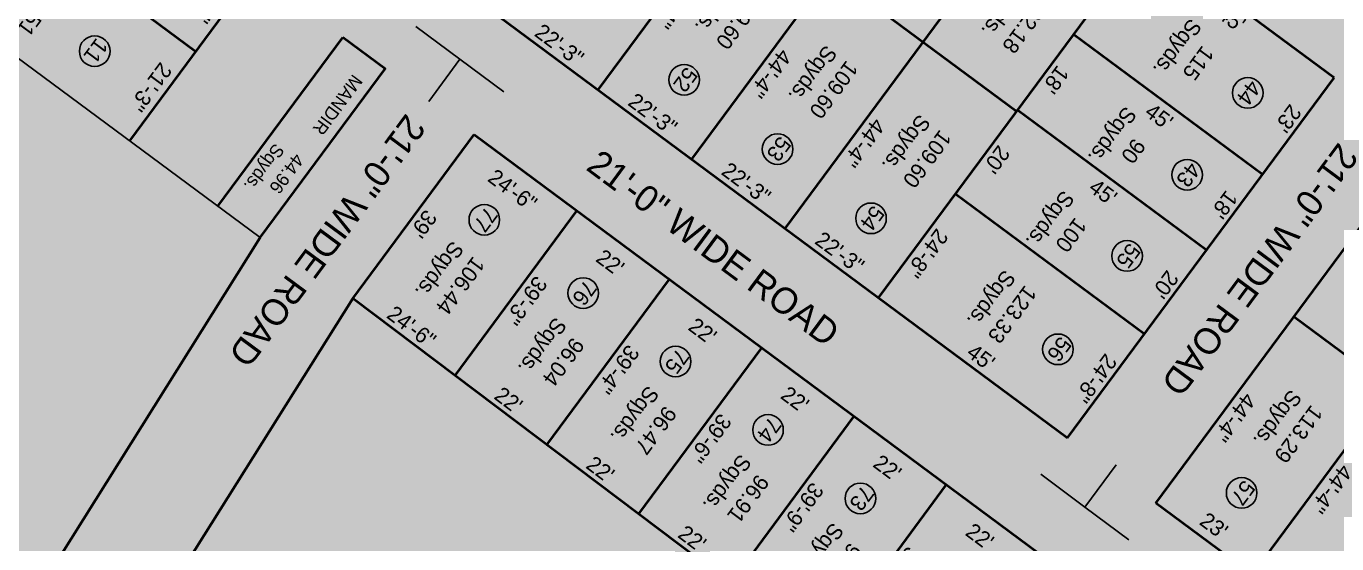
# Model space of a CAD drawing. Header units: inches. Extents: x 762346 to 770488, y 234893 to 242941.
# Drawn here: x 764412 to 767421, y 237923 to 239111 of the extents above; entities that cross this region are included whole.
import ezdxf

# ---------------------------------------------------------------- set-up
doc = ezdxf.new("R2010")
doc.units = ezdxf.units.IN
doc.header["$MEASUREMENT"] = 0
doc.header["$PDMODE"] = 66
doc.layers.get('Defpoints').update_dxf_attribs({"lineweight": 0})
doc.layers.add('DIM', color=5, linetype='Continuous', lineweight=0)
doc.layers.add('Main Road', color=7, linetype='Continuous')
doc.layers.add('Text', color=7, linetype='Continuous')
doc.styles.get("Standard").update_dxf_attribs({"font": 'comic.ttf'})
doc.dimstyles.new('SEC', dxfattribs={"dimtxt": 10, "dimasz": 0.18, "dimexe": 2, "dimexo": 2.0625, "dimgap": 0.25, "dimtad": 0, "dimdec": 1, "dimrnd": 0.0025, "dimzin": 0, "dimdsep": 46, "dimlunit": 4, "dimtxsty": 'Standard', "dimcen": 0.09, "dimclrd": 256, "dimclre": 256, "dimclrt": 256, "dimadec": 0, "dimazin": 0, "dimtfac": 1, "dimtdec": 1, "dimtofl": 0, "dimtmove": 0, "dimatfit": 3, "dimfxl": 1, "dimtolj": 1, "dimtzin": 0, "dimlwd": -1, "dimlwe": -1, "dimarcsym": 0})

# ---------------------------------------------------------------- blocks, each defined once
blk = doc.blocks.new('*D14')
at = {"layer": 'Defpoints', "color": 0, "transparency": 16777216}
for p in [(766890.6, 242526.4), (766928.4, 242526.4, 99.9), (766928.4, 242250.4, 99.9)]:
    blk.add_point(p, dxfattribs=at)
at = {"layer": 'DIM', "color": 5, "transparency": 16777216, "insert": (766890.6, 242388.4), "char_height": 36, "attachment_point": 5, "rotation": 90}
blk.add_mtext("\\A1;23'", dxfattribs=at)
blk = doc.blocks.new('_Oblique')
at = {"color": 0, "linetype": 'ByBlock', "lineweight": -2}
blk.add_line((-0.5, -0.5), (0.5, 0.5), dxfattribs=at)
blk = doc.blocks.new('*D15')
at = {"layer": 'Defpoints', "color": 0, "transparency": 16777216}
for p in [(766898.3, 240657.4), (766928.4, 240657.4, 99.9), (766928.4, 240390.4, 99.9)]:
    blk.add_point(p, dxfattribs=at)
at = {"layer": 'DIM', "color": 5, "transparency": 16777216, "insert": (766898.3, 240523.9), "char_height": 36, "attachment_point": 5, "rotation": 90}
blk.add_mtext('\\A1;22\'-3"', dxfattribs=at)
blk = doc.blocks.new('*D18')
at = {"layer": 'Defpoints', "color": 0, "transparency": 16777216}
for p in [(766176.5, 241487.4), (765900.6, 241458.4, 99.9), (766176.5, 241458.4, 99.9)]:
    blk.add_point(p, dxfattribs=at)
at = {"layer": 'DIM', "color": 5, "transparency": 16777216, "insert": (766038.5, 241487.4), "char_height": 36, "attachment_point": 5}
blk.add_mtext("\\A1;23'", dxfattribs=at)
blk = doc.blocks.new('*D19')
at = {"layer": 'Defpoints', "color": 0, "transparency": 16777216}
for p in [(766928.4, 241487.4), (766632.5, 241458.4, 99.9), (766928.4, 241458.4, 99.9)]:
    blk.add_point(p, dxfattribs=at)
at = {"layer": 'DIM', "color": 5, "transparency": 16777216, "insert": (766780.4, 241487.4), "char_height": 36, "attachment_point": 5}
blk.add_mtext('\\A1;24\'-8"', dxfattribs=at)
blk = doc.blocks.new('*D288')
at = {"layer": 'Defpoints', "color": 0, "transparency": 16777216}
for p in [(766176.5, 241998.4, 99.9), (766176.5, 241458.4, 99.9), (766211.1, 241458.4)]:
    blk.add_point(p, dxfattribs=at)
at = {"layer": 'DIM', "color": 5, "transparency": 16777216, "insert": (766211.1, 241728.4), "char_height": 36, "attachment_point": 5, "rotation": 90}
blk.add_mtext("\\A1;45'", dxfattribs=at)
blk = doc.blocks.new('*D22')
at = {"layer": 'Defpoints', "color": 0, "transparency": 16777216}
for p in [(765900.6, 241998.4, 99.9), (766176.5, 241998.4, 99.9), (766176.5, 241969.4)]:
    blk.add_point(p, dxfattribs=at)
at = {"layer": 'DIM', "color": 5, "transparency": 16777216, "insert": (766038.5, 241969.4), "char_height": 36, "attachment_point": 5}
blk.add_mtext("\\A1;23'", dxfattribs=at)
blk = doc.blocks.new('*D23')
at = {"layer": 'Defpoints', "color": 0, "transparency": 16777216}
for p in [(766632.5, 241998.4, 99.9), (766928.4, 241998.4, 99.9), (766928.4, 241969.4)]:
    blk.add_point(p, dxfattribs=at)
at = {"layer": 'DIM', "color": 5, "transparency": 16777216, "insert": (766780.4, 241969.4), "char_height": 36, "attachment_point": 5}
blk.add_mtext('\\A1;24\'-8"', dxfattribs=at)
blk = doc.blocks.new('*D24')
at = {"layer": 'Defpoints', "color": 0, "transparency": 16777216}
for p in [(766392.5, 241998.4, 99.9), (766632.5, 241998.4, 99.9), (766632.5, 241969.4)]:
    blk.add_point(p, dxfattribs=at)
at = {"layer": 'DIM', "color": 5, "transparency": 16777216, "insert": (766512.5, 241969.4), "char_height": 36, "attachment_point": 5}
blk.add_mtext("\\A1;20'", dxfattribs=at)
blk = doc.blocks.new('*D25')
at = {"layer": 'Defpoints', "color": 0, "transparency": 16777216}
for p in [(766176.5, 241998.4, 99.9), (766392.5, 241998.4, 99.9), (766392.5, 241969.4)]:
    blk.add_point(p, dxfattribs=at)
at = {"layer": 'DIM', "color": 5, "transparency": 16777216, "insert": (766284.5, 241969.4), "char_height": 36, "attachment_point": 5}
blk.add_mtext("\\A1;18'", dxfattribs=at)
blk = doc.blocks.new('*D26')
at = {"layer": 'Defpoints', "color": 0, "transparency": 16777216}
for p in [(766632.5, 241487.4), (766392.5, 241458.4, 99.9), (766632.5, 241458.4, 99.9)]:
    blk.add_point(p, dxfattribs=at)
at = {"layer": 'DIM', "color": 5, "transparency": 16777216, "insert": (766512.5, 241487.4), "char_height": 36, "attachment_point": 5}
blk.add_mtext("\\A1;20'", dxfattribs=at)
blk = doc.blocks.new('*D27')
at = {"layer": 'Defpoints', "color": 0, "transparency": 16777216}
for p in [(766392.5, 241487.4), (766176.5, 241458.4, 99.9), (766392.5, 241458.4, 99.9)]:
    blk.add_point(p, dxfattribs=at)
at = {"layer": 'DIM', "color": 5, "transparency": 16777216, "insert": (766284.5, 241487.4), "char_height": 36, "attachment_point": 5}
blk.add_mtext("\\A1;18'", dxfattribs=at)
blk = doc.blocks.new('*D35')
at = {"layer": 'Defpoints', "color": 0, "transparency": 16777216}
for p in [(767158.2, 239862.2, 99.9), (767407, 239862.2, 99.9), (767407, 239828)]:
    blk.add_point(p, dxfattribs=at)
at = {"layer": 'DIM', "color": 5, "transparency": 16777216, "insert": (767282.6, 239828), "char_height": 36, "attachment_point": 5}
blk.add_mtext('\\A1;20\'-9"', dxfattribs=at)
blk = doc.blocks.new('*D36')
at = {"layer": 'Defpoints', "color": 0, "transparency": 16777216}
for p in [(767407.2, 239862.2, 99.9), (767662.2, 239862.2, 99.9), (767662.2, 239828)]:
    blk.add_point(p, dxfattribs=at)
at = {"layer": 'DIM', "color": 5, "transparency": 16777216, "insert": (767534.7, 239828), "char_height": 36, "attachment_point": 5}
blk.add_mtext('\\A1;21\'-3"', dxfattribs=at)
blk = doc.blocks.new('*D54')
at = {"layer": 'Defpoints', "color": 0, "transparency": 16777216}
for p in [(767407.2, 239862.2, 99.9), (767407.2, 239280.2, 99.9), (767441.6, 239280.2)]:
    blk.add_point(p, dxfattribs=at)
at = {"layer": 'DIM', "color": 5, "transparency": 16777216, "insert": (767441.6, 239571.2), "char_height": 36, "attachment_point": 5, "rotation": 90}
blk.add_mtext('\\A1;48\'-6"', dxfattribs=at)
blk = doc.blocks.new('*D99')
at = {"layer": 'Defpoints', "color": 0, "transparency": 16777216}
for p in [(766898.3, 240924.4), (766928.4, 240924.4, 99.9), (766928.4, 240657.4, 99.9)]:
    blk.add_point(p, dxfattribs=at)
at = {"layer": 'DIM', "color": 5, "transparency": 16777216, "insert": (766898.3, 240790.9), "char_height": 36, "attachment_point": 5, "rotation": 90}
blk.add_mtext('\\A1;22\'-3"', dxfattribs=at)
blk = doc.blocks.new('*D101')
at = {"layer": 'Defpoints', "color": 0, "transparency": 16777216}
for p in [(766898.3, 241191.4), (766928.4, 241191.4, 99.9), (766928.4, 240924.4, 99.9)]:
    blk.add_point(p, dxfattribs=at)
at = {"layer": 'DIM', "color": 5, "transparency": 16777216, "insert": (766898.3, 241057.9), "char_height": 36, "attachment_point": 5, "rotation": 90}
blk.add_mtext('\\A1;22\'-3"', dxfattribs=at)
blk = doc.blocks.new('*D102')
at = {"layer": 'Defpoints', "color": 0, "transparency": 16777216}
for p in [(766928.4, 240953.4), (766396.6, 240924.4, 99.9), (766928.4, 240924.4, 99.9)]:
    blk.add_point(p, dxfattribs=at)
at = {"layer": 'DIM', "color": 5, "transparency": 16777216, "insert": (766662.5, 240953.4), "char_height": 36, "attachment_point": 5}
blk.add_mtext('\\A1;44\'-4"', dxfattribs=at)
blk = doc.blocks.new('*D104')
at = {"layer": 'Defpoints', "color": 0, "transparency": 16777216}
for p in [(766898.3, 241458.4), (766928.4, 241458.4, 99.9), (766928.4, 241191.4, 99.9)]:
    blk.add_point(p, dxfattribs=at)
at = {"layer": 'DIM', "color": 5, "transparency": 16777216, "insert": (766898.3, 241324.9), "char_height": 36, "attachment_point": 5, "rotation": 90}
blk.add_mtext('\\A1;22\'-3"', dxfattribs=at)
blk = doc.blocks.new('*D105')
at = {"layer": 'Defpoints', "color": 0, "transparency": 16777216}
for p in [(766928.4, 241220.4), (766396.6, 241191.4, 99.9), (766928.4, 241191.4, 99.9)]:
    blk.add_point(p, dxfattribs=at)
at = {"layer": 'DIM', "color": 5, "transparency": 16777216, "insert": (766662.5, 241220.4), "char_height": 36, "attachment_point": 5}
blk.add_mtext('\\A1;44\'-4"', dxfattribs=at)
blk = doc.blocks.new('*D293')
at = {"layer": 'Defpoints', "color": 0, "transparency": 16777216}
for p in [(767180.4, 240783.1), (767230.1, 240783.1), (767180.4, 240489.1)]:
    blk.add_point(p, dxfattribs=at)
at = {"layer": 'DIM', "color": 5, "transparency": 16777216, "insert": (767230.1, 240636.1), "char_height": 36, "attachment_point": 5, "rotation": 90}
blk.add_mtext('\\A1;24\'-6"', dxfattribs=at)
blk = doc.blocks.new('*D169')
at = {"layer": 'Defpoints', "color": 0, "transparency": 16777216}
for p in [(767650.8, 240812.1), (767180.4, 240783.1, 99.9), (767650.8, 240783.1, 99.9)]:
    blk.add_point(p, dxfattribs=at)
at = {"layer": 'DIM', "color": 5, "transparency": 16777216, "insert": (767415.6, 240812.1), "char_height": 36, "attachment_point": 5}
blk.add_mtext('\\A1;39\'-3"', dxfattribs=at)
blk = doc.blocks.new('*D170')
at = {"layer": 'Defpoints', "color": 0, "transparency": 16777216}
for p in [(767648.4, 240518.1), (767180.4, 240489.1, 99.9), (767648.4, 240489.1, 99.9)]:
    blk.add_point(p, dxfattribs=at)
at = {"layer": 'DIM', "color": 5, "transparency": 16777216, "insert": (767414.4, 240518.1), "char_height": 36, "attachment_point": 5}
blk.add_mtext("\\A1;39'", dxfattribs=at)
blk = doc.blocks.new('*D186')
at = {"layer": 'Defpoints', "color": 0, "transparency": 16777216}
for p in [(766392.5, 241998.4, 99.9), (766392.5, 241458.4, 99.9), (766427.1, 241458.4)]:
    blk.add_point(p, dxfattribs=at)
at = {"layer": 'DIM', "color": 5, "transparency": 16777216, "insert": (766427.1, 241728.4), "char_height": 36, "attachment_point": 5, "rotation": 90}
blk.add_mtext("\\A1;45'", dxfattribs=at)
blk = doc.blocks.new('*D190')
at = {"layer": 'Defpoints', "color": 0, "transparency": 16777216}
for p in [(766928.4, 242555.4), (766396.4, 242526.4, 99.9), (766928.4, 242526.4, 99.9)]:
    blk.add_point(p, dxfattribs=at)
at = {"layer": 'DIM', "color": 5, "transparency": 16777216, "insert": (766662.4, 242555.4), "char_height": 36, "attachment_point": 5}
blk.add_mtext('\\A1;44\'-4"', dxfattribs=at)
blk = doc.blocks.new('*D191')
at = {"layer": 'Defpoints', "color": 0, "transparency": 16777216}
for p in [(766396.4, 242279.4), (765900.6, 242250.4, 99.9), (766396.4, 242250.4, 99.9)]:
    blk.add_point(p, dxfattribs=at)
at = {"layer": 'DIM', "color": 5, "transparency": 16777216, "insert": (766148.5, 242279.4), "char_height": 36, "attachment_point": 5}
blk.add_mtext('\\A1;41\'-4"', dxfattribs=at)
blk = doc.blocks.new('*D192')
at = {"layer": 'Defpoints', "color": 0, "transparency": 16777216}
for p in [(766928.4, 242279.4), (766396.4, 242250.4, 99.9), (766928.4, 242250.4, 99.9)]:
    blk.add_point(p, dxfattribs=at)
at = {"layer": 'DIM', "color": 5, "transparency": 16777216, "insert": (766662.4, 242279.4), "char_height": 36, "attachment_point": 5}
blk.add_mtext('\\A1;44\'-4"', dxfattribs=at)
blk = doc.blocks.new('*D228')
at = {"layer": 'Defpoints', "color": 0, "transparency": 16777216}
for p in [(766396.6, 241220.4), (765900.6, 241191.4, 99.9), (766396.6, 241191.4, 99.9)]:
    blk.add_point(p, dxfattribs=at)
at = {"layer": 'DIM', "color": 5, "transparency": 16777216, "insert": (766148.6, 241220.4), "char_height": 36, "attachment_point": 5}
blk.add_mtext('\\A1;41\'-4"', dxfattribs=at)
blk = doc.blocks.new('*D229')
at = {"layer": 'Defpoints', "color": 0, "transparency": 16777216}
for p in [(766928.4, 240686.4), (766396.6, 240657.4, 99.9), (766928.4, 240657.4, 99.9)]:
    blk.add_point(p, dxfattribs=at)
at = {"layer": 'DIM', "color": 5, "transparency": 16777216, "insert": (766662.5, 240686.4), "char_height": 36, "attachment_point": 5}
blk.add_mtext('\\A1;44\'-4"', dxfattribs=at)
blk = doc.blocks.new('*D231')
at = {"layer": 'Defpoints', "color": 0, "transparency": 16777216}
for p in [(766928.4, 240419.4), (766396.6, 240390.4, 99.9), (766928.4, 240390.4, 99.9)]:
    blk.add_point(p, dxfattribs=at)
at = {"layer": 'DIM', "color": 5, "transparency": 16777216, "insert": (766662.5, 240419.4), "char_height": 36, "attachment_point": 5}
blk.add_mtext('\\A1;44\'-4"', dxfattribs=at)
blk = doc.blocks.new('*D234')
at = {"layer": 'Defpoints', "color": 0, "transparency": 16777216}
for p in [(766898.3, 241998.4), (766928.4, 241998.4, 99.9), (766928.4, 241458.4, 99.9)]:
    blk.add_point(p, dxfattribs=at)
at = {"layer": 'DIM', "color": 5, "transparency": 16777216, "insert": (766898.3, 241728.4), "char_height": 36, "attachment_point": 5, "rotation": 90}
blk.add_mtext("\\A1;45'", dxfattribs=at)
blk = doc.blocks.new('*D245')
at = {"layer": 'Defpoints', "color": 0, "transparency": 16777216}
for p in [(765900.6, 241998.4, 99.9), (765931.5, 241998.4), (765900.6, 241458.4, 99.9)]:
    blk.add_point(p, dxfattribs=at)
at = {"layer": 'DIM', "color": 5, "transparency": 16777216, "insert": (765931.5, 241728.4), "char_height": 36, "attachment_point": 5, "rotation": 90}
blk.add_mtext("\\A1;45'", dxfattribs=at)
blk = doc.blocks.new('*D264')
at = {"layer": 'Defpoints', "color": 0, "transparency": 16777216}
for p in [(767652.9, 241076.1), (767180.4, 241047.1, 99.9), (767652.9, 241047.1, 99.9)]:
    blk.add_point(p, dxfattribs=at)
at = {"layer": 'DIM', "color": 5, "transparency": 16777216, "insert": (767416.7, 241076.1), "char_height": 36, "attachment_point": 5}
blk.add_mtext('\\A1;39\'-4"', dxfattribs=at)
blk = doc.blocks.new('*D265')
at = {"layer": 'Defpoints', "color": 0, "transparency": 16777216}
for p in [(767655.1, 241340.1), (767180.4, 241311.1, 99.9), (767655.1, 241311.1, 99.9)]:
    blk.add_point(p, dxfattribs=at)
at = {"layer": 'DIM', "color": 5, "transparency": 16777216, "insert": (767417.7, 241340.1), "char_height": 36, "attachment_point": 5}
blk.add_mtext('\\A1;39\'-6"', dxfattribs=at)
blk = doc.blocks.new('*D266')
at = {"layer": 'Defpoints', "color": 0, "transparency": 16777216}
for p in [(767659.4, 241868.1), (767180.4, 241839.1, 99.9), (767659.4, 241839.1, 99.9)]:
    blk.add_point(p, dxfattribs=at)
at = {"layer": 'DIM', "color": 5, "transparency": 16777216, "insert": (767419.9, 241868.1), "char_height": 36, "attachment_point": 5}
blk.add_mtext('\\A1;39\'-11"', dxfattribs=at)
blk = doc.blocks.new('*D267')
at = {"layer": 'Defpoints', "color": 0, "transparency": 16777216}
for p in [(767657.2, 241604.1), (767180.4, 241575.1, 99.9), (767657.2, 241575.1, 99.9)]:
    blk.add_point(p, dxfattribs=at)
at = {"layer": 'DIM', "color": 5, "transparency": 16777216, "insert": (767418.8, 241604.1), "char_height": 36, "attachment_point": 5}
blk.add_mtext('\\A1;39\'-9"', dxfattribs=at)
blk = doc.blocks.new('*D254')
at = {"layer": 'Defpoints', "color": 0, "transparency": 16777216}
for p in [(767180.4, 241047.1), (767230.1, 241047.1), (767180.4, 240783.1)]:
    blk.add_point(p, dxfattribs=at)
at = {"layer": 'DIM', "color": 5, "transparency": 16777216, "insert": (767230.1, 240915.1), "char_height": 36, "attachment_point": 5, "rotation": 90}
blk.add_mtext("\\A1;22'", dxfattribs=at)
blk = doc.blocks.new('*D255')
at = {"layer": 'Defpoints', "color": 0, "transparency": 16777216}
for p in [(767180.4, 241311.1), (767230.1, 241311.1), (767180.4, 241047.1)]:
    blk.add_point(p, dxfattribs=at)
at = {"layer": 'DIM', "color": 5, "transparency": 16777216, "insert": (767230.1, 241179.1), "char_height": 36, "attachment_point": 5, "rotation": 90}
blk.add_mtext("\\A1;22'", dxfattribs=at)
blk = doc.blocks.new('*D256')
at = {"layer": 'Defpoints', "color": 0, "transparency": 16777216}
for p in [(767180.4, 241575.1), (767230.1, 241575.1), (767180.4, 241311.1)]:
    blk.add_point(p, dxfattribs=at)
at = {"layer": 'DIM', "color": 5, "transparency": 16777216, "insert": (767230.1, 241443.1), "char_height": 36, "attachment_point": 5, "rotation": 90}
blk.add_mtext("\\A1;22'", dxfattribs=at)
blk = doc.blocks.new('*D257')
at = {"layer": 'Defpoints', "color": 0, "transparency": 16777216}
for p in [(767180.4, 241839.1), (767230.1, 241839.1), (767180.4, 241575.1)]:
    blk.add_point(p, dxfattribs=at)
at = {"layer": 'DIM', "color": 5, "transparency": 16777216, "insert": (767230.1, 241707.1), "char_height": 36, "attachment_point": 5, "rotation": 90}
blk.add_mtext("\\A1;22'", dxfattribs=at)
blk = doc.blocks.new('*D258')
at = {"layer": 'Defpoints', "color": 0, "transparency": 16777216}
for p in [(767180.4, 242103.1), (767230.1, 242103.1), (767180.4, 241839.1)]:
    blk.add_point(p, dxfattribs=at)
at = {"layer": 'DIM', "color": 5, "transparency": 16777216, "insert": (767230.1, 241971.1), "char_height": 36, "attachment_point": 5, "rotation": 90}
blk.add_mtext("\\A1;22'", dxfattribs=at)
blk = doc.blocks.new('*D303')
at = {"layer": 'Defpoints', "color": 0, "transparency": 16777216}
for p in [(767621.6, 240783.4), (767650.8, 240783.1), (767648.4, 240489.1)]:
    blk.add_point(p, dxfattribs=at)
at = {"layer": 'DIM', "color": 5, "transparency": 16777216, "insert": (767620.5, 240636.4), "char_height": 36, "attachment_point": 5, "rotation": 89.5333}
blk.add_mtext('\\A1;24\'-6"', dxfattribs=at)
blk = doc.blocks.new('*D275')
at = {"layer": 'Defpoints', "color": 0, "transparency": 16777216}
for p in [(767623.8, 241047.4), (767652.9, 241047.1), (767650.8, 240783.1)]:
    blk.add_point(p, dxfattribs=at)
at = {"layer": 'DIM', "color": 5, "transparency": 16777216, "insert": (767622.7, 240915.4), "char_height": 36, "attachment_point": 5, "rotation": 89.5333}
blk.add_mtext("\\A1;22'", dxfattribs=at)
blk = doc.blocks.new('*D276')
at = {"layer": 'Defpoints', "color": 0, "transparency": 16777216}
for p in [(767625.9, 241311.4), (767655.1, 241311.1), (767652.9, 241047.1)]:
    blk.add_point(p, dxfattribs=at)
at = {"layer": 'DIM', "color": 5, "transparency": 16777216, "insert": (767624.9, 241179.4), "char_height": 36, "attachment_point": 5, "rotation": 89.5333}
blk.add_mtext("\\A1;22'", dxfattribs=at)
blk = doc.blocks.new('*D277')
at = {"layer": 'Defpoints', "color": 0, "transparency": 16777216}
for p in [(767628.1, 241575.4), (767657.2, 241575.1), (767655.1, 241311.1)]:
    blk.add_point(p, dxfattribs=at)
at = {"layer": 'DIM', "color": 5, "transparency": 16777216, "insert": (767627, 241443.4), "char_height": 36, "attachment_point": 5, "rotation": 89.5333}
blk.add_mtext("\\A1;22'", dxfattribs=at)
blk = doc.blocks.new('ram')
at = {"true_color": 0xafd9aa}
h = blk.add_hatch(color=9, dxfattribs=at)
h.dxf.hatch_style = 1
h.paths.add_polyline_path([(769034.58, 240340.63), (767662.2, 240235.14), (767662.2, 238500.21), (768825.05, 238551.65), (768813.55, 238857.33), (768911.44, 238860.17), (768905.52, 239071.43), (769083.82, 239077.96)])
h.paths.add_polyline_path([(768938.46, 242102.81), (768885.67, 242864.64), (768824.52, 244225.01), (767678.38, 244171.99), (767648.38, 240489.13), (769024.75, 240594.92)])
h = blk.add_hatch(color=9)
h.dxf.hatch_style = 1
h.paths.add_polyline_path([(767180.38, 244148.95), (766928.38, 244137.29), (766928.38, 242250.42), (765900.58, 242250.42), (765900.58, 244089.74), (765648.58, 244078.08), (765648.58, 242250.42), (764652.41, 242250.42), (764652.41, 244032), (764400.41, 244020.34), (764400.41, 242253.42), (763879.97, 242253.42), (763882.39, 241998.42), (764400.41, 241998.42), (764400.41, 240114.2), (763900.25, 240114.2), (763902.64, 239862.2), (767662.2, 239862.2), (767662.2, 240114.2), (767180.38, 240114.2), (767180.38, 240235.14), (767662.2, 240235.14), (769262.47, 240358.15), (769256.94, 240456.72), (769185.91, 240476.03), (769326.83, 240483.92), (769250.45, 240504.25), (769244.43, 240611.81), (767648.38, 240489.13), (767180.38, 240489.13)])
h.paths.add_polyline_path([(766928.38, 241998.42), (766928.38, 240114.2), (765900.58, 240114.2), (765900.58, 241998.42)], flags=16)
h.paths.add_polyline_path([(765648.58, 241998.42), (765648.58, 240114.2), (764652.41, 240114.2), (764652.41, 241998.42)], flags=16)
at = {"true_color": 0xf27172}
h = blk.add_hatch(color=11, dxfattribs=at)
h.dxf.hatch_style = 1
h.paths.add_polyline_path([(766928.38, 244137.29), (765900.58, 244089.74), (765900.58, 242250.42), (766928.38, 242250.42)])
h = blk.add_hatch(color=11, dxfattribs=at)
h.dxf.hatch_style = 1
h.paths.add_polyline_path([(766928.38, 241998.42), (765900.58, 241998.42), (765900.58, 240114.2), (766928.38, 240114.2)])
h = blk.add_hatch(color=4)
h.dxf.hatch_style = 1
h.paths.add_polyline_path([(767662.2, 239862.2), (763902.64, 239862.2), (763908.16, 239280.21), (767662.2, 239280.21)])
at = {"layer": 'DIM'}
h = blk.add_hatch(color=2, dxfattribs=at)
h.dxf.hatch_style = 1
h.paths.add_polyline_path([(767678.38, 244171.99), (767180.38, 244148.95), (767180.38, 240489.13), (767648.38, 240489.13)])
at = {"layer": 'DIM', "true_color": 0xf8991e}
h = blk.add_hatch(color=30, dxfattribs=at)
h.dxf.hatch_style = 1
h.paths.add_polyline_path([(767662.2, 240235.14), (767180.38, 240235.14), (767180.38, 240114.2), (767662.2, 240114.2)])
at = {"linetype": 'Continuous', "lineweight": 40}
for p, q in [((767678.38, 244171.99), (767648.38, 240489.13)), ((766928.38, 244137.29), (766928.38, 242250.42))]:
    blk.add_line(p, q, dxfattribs=at)
at = {"lineweight": 40}
for p, q in [((767180.38, 240489.13), (767180.38, 244148.95)), ((766928.38, 242250.42), (765900.58, 242250.42)), ((766928.38, 241998.42), (765900.58, 241998.42)), ((765900.58, 241998.42), (765900.58, 240114.2)), ((766928.38, 240114.2), (766928.38, 241998.42)), ((767659.38, 241839.13), (767180.38, 241839.13)), ((767657.23, 241575.13), (767180.38, 241575.13)), ((766396.57, 241458.42), (766396.57, 240114.2)), ((767655.08, 241311.13), (767180.38, 241311.13)), ((767652.93, 241047.13), (767180.38, 241047.13)), ((767650.78, 240783.13), (767180.38, 240783.13)), ((767648.38, 240489.13), (769322.24, 240617.79)), ((767648.38, 240489.13), (767180.38, 240489.13)), ((767662.2, 240235.14), (769336.06, 240363.8)), ((767662.2, 240114.2), (767180.38, 240114.2))]:
    blk.add_line(p, q, dxfattribs=at)
for points in [[(766396.41, 244112.68), (766396.41, 242250.42)], [(766928.38, 242526.42), (765900.58, 242526.42)], [(766176.48, 241998.42), (766176.48, 241458.42)], [(766392.48, 241998.42), (766392.48, 241458.42)], [(766632.48, 241998.42), (766632.48, 241458.42)], [(766928.38, 241458.42), (765900.58, 241458.42)], [(766928.38, 241191.42), (765900.58, 241191.42)], [(766928.38, 240924.42), (765900.58, 240924.42)], [(766928.38, 240657.42), (765900.58, 240657.42)], [(767662.2, 240235.14), (767180.38, 240235.14), (767180.38, 240114.2)], [(767662.2, 239862.2), (763902.64, 239862.2)], [(767407.25, 239280.21), (767407.25, 239862.2)]]:
    blk.add_lwpolyline(points, dxfattribs=at)
blk.add_lwpolyline([(767662.2, 240235.14), (767662.2, 238452.21)])
for centre in [(766792.45, 242394.91), (766046.36, 241859.78), (766280.22, 241859.78), (766511.94, 241859.78), (766778.57, 241859.78), (767323.56, 241698.96), (767323.56, 241434.96), (766792.45, 241335.91), (767323.56, 241170.96), (766792.45, 241068.91), (767323.56, 240906.96), (766792.45, 240801.91), (767323.56, 240624.41), (767545.07, 239675.2)]:
    blk.add_circle(centre, 35.16)
at = {"layer": 'Main Road', "lineweight": 40, "char_height": 60, "attachment_point": 1}
for insert in [(766011.25, 242154.01, -99.87), (767232.17, 240393.8, -99.87)]:
    blk.add_mtext_dynamic_manual_height_columns('21\'-0" WIDE ROAD ', width=4787.4791, gutter_width=50, heights=[0], dxfattribs=dict(at, insert=insert))
at = {"layer": 'Main Road', "lineweight": 40, "insert": (767032.6, 240740.72, -99.87), "char_height": 60, "attachment_point": 1, "rotation": 90}
blk.add_mtext_dynamic_manual_height_columns('21\'-0" WIDE ROAD ', width=4787.4791, gutter_width=50, heights=[0], dxfattribs=at)
at = {"layer": 'Text', "lineweight": 40}
for s, width, insert, char_height, attachment_point in [('\\pxqc;113.29\\PSqyds.', 196.5811, (766704.72, 242331.08, -99.87), 36, 9), ('\\pxqc;97.35\\PSqyds.', 196.5811, (767379.5, 241667.78, -99.87), 36, 7), ('\\pxqc;115\\PSqyds.', 196.5811, (765960.82, 241639.42, -199.74), 36, 7), ('\\pxqc;90\\PSqyds.', 196.5811, (766211.78, 241639.42, -199.74), 36, 7), ('\\pxqc;100\\PSqyds.', 196.5811, (766451.78, 241639.42, -199.74), 36, 7), ('\\pxqc;123.33\\PSqyds.', 196.5811, (766678.57, 241639.42, -199.74), 36, 7), ('\\pxqc;96.91\\PSqyds.', 196.5811, (767379.5, 241403.78, -99.87), 36, 7), ('\\pxqc;102.18\\PSqyds.', 196.5811, (766124.24, 241270.04, -99.87), 36, 7), ('\\pxqc;109.60\\PSqyds.', 196.5811, (766704.72, 241270.04, -99.87), 36, 9), ('\\pxqc;96.47\\PSqyds.', 196.5811, (767379.5, 241139.78, -99.87), 36, 7), ('\\pxqc;109.60\\PSqyds.', 196.5811, (766704.72, 241003.04, -99.87), 36, 9), ('\\pxqc;96.04\\PSqyds.', 196.5811, (767379.5, 240875.78, -99.87), 36, 7), ('\\pxqc;109.60\\PSqyds.', 196.5811, (766704.72, 240736.04, -99.87), 36, 9), ('\\pxqc;106.44\\PSqyds.', 196.5811, (767379.5, 240581.78, -99.87), 36, 7), ('MANDIR      44.96\\P                     Sqyds.', 595.9051, (767233.1, 240123.07, -199.74), 30, 7), ('\\pxqc;114.51\\PSqyds.', 196.5811, (767439.2, 239428.87, -199.74), 36, 7)]:
    blk.add_mtext_dynamic_manual_height_columns(s, width=width, gutter_width=50, heights=[0], dxfattribs=dict(at, insert=insert, char_height=char_height, attachment_point=attachment_point))
at = {"layer": 'Text', "char_height": 36, "attachment_point": 7}
for s, insert in [('\\pxqc;57', (764396.72, 242379.06)), ('\\pxqc;44', (763650.63, 241843.92)), ('\\pxqc;43', (763884.49, 241843.92)), ('\\pxqc;55', (764116.22, 241843.92)), ('\\pxqc;56', (764382.84, 241843.92)), ('\\pxqc;73', (764927.84, 241683.11)), ('\\pxqc;74', (764927.84, 241419.11)), ('\\pxqc;54', (764396.72, 241320.06)), ('\\pxqc;75', (764927.84, 241155.11)), ('\\pxqc;53', (764396.72, 241053.06)), ('\\pxqc;76', (764927.84, 240891.11)), ('\\pxqc;52', (764396.72, 240786.06)), ('\\pxqc;77', (764927.84, 240608.56)), ('\\pxqc;11', (765149.35, 239659.35))]:
    blk.add_mtext_dynamic_manual_height_columns(s, width=4787.4791, gutter_width=50, heights=[0], dxfattribs=dict(at, insert=insert))
at = {"layer": 'DIM'}
for base, p1, p2, picture, middle in [((766928.38, 242555.4, -99.87), (766396.41, 242526.42), (766928.38, 242526.42), '*D190', (766662.4, 242555.4, -99.87)), ((766396.41, 242279.4, -99.87), (765900.58, 242250.42), (766396.41, 242250.42), '*D191', (766148.49, 242279.4, -99.87)), ((766928.38, 242279.4, -99.87), (766396.41, 242250.42), (766928.38, 242250.42), '*D192', (766662.4, 242279.4, -99.87)), ((766176.48, 241969.44, -99.87), (765900.58, 241998.42), (766176.48, 241998.42), '*D22', (766038.53, 241969.44, -99.87)), ((766392.48, 241969.44, -99.87), (766176.48, 241998.42), (766392.48, 241998.42), '*D25', (766284.48, 241969.44, -99.87)), ((766632.48, 241969.44, -99.87), (766392.48, 241998.42), (766632.48, 241998.42), '*D24', (766512.48, 241969.44, -99.87)), ((766928.38, 241969.44, -99.87), (766632.48, 241998.42), (766928.38, 241998.42), '*D23', (766780.43, 241969.44, -99.87)), ((767659.38, 241868.11, -99.87), (767180.38, 241839.13), (767659.38, 241839.13), '*D266', (767419.88, 241868.11, -99.87)), ((767657.2295, 241604.112, -99.872), (767180.3836, 241575.1301), (767657.2295, 241575.0776), '*D267', (767418.8066, 241604.112, -99.872)), ((766176.48, 241487.4, -99.87), (765900.58, 241458.42), (766176.48, 241458.42), '*D18', (766038.53, 241487.4, -99.87)), ((766392.48, 241487.4, -99.87), (766176.48, 241458.42), (766392.48, 241458.42), '*D27', (766284.48, 241487.4, -99.87)), ((766632.48, 241487.4, -99.87), (766392.48, 241458.42), (766632.48, 241458.42), '*D26', (766512.48, 241487.4, -99.87)), ((766928.38, 241487.4, -99.87), (766632.48, 241458.42), (766928.38, 241458.42), '*D19', (766780.43, 241487.4, -99.87)), ((766396.57, 241220.4, -99.87), (765900.58, 241191.42), (766396.57, 241191.42), '*D228', (766148.58, 241220.4, -99.87)), ((766928.38, 241220.4, -99.87), (766396.57, 241191.42), (766928.38, 241191.42), '*D105', (766662.48, 241220.4, -99.87)), ((766928.38, 240953.4, -99.87), (766396.57, 240924.42), (766928.38, 240924.42), '*D102', (766662.48, 240953.4, -99.87)), ((766928.38, 240686.4, -99.87), (766396.57, 240657.42), (766928.38, 240657.42), '*D229', (766662.48, 240686.4, -99.87)), ((767648.38, 240518.11, -99.87), (767180.38, 240489.13), (767648.38, 240489.13), '*D170', (767414.38, 240518.11, -99.87)), ((766928.38, 240419.4, -99.87), (766396.57, 240390.42), (766928.38, 240390.42), '*D231', (766662.48, 240419.4, -99.87))]:
    dim = blk.add_linear_dim(base=base, p1=p1, p2=p2, dimstyle='SEC', override={"dimtxt": 36, "dimasz": 12, "dimse1": 1, "dimse2": 1, "dimsd1": 1, "dimsd2": 1, "dimclrt": 5, "dimldrblk": 'Oblique', "dimfxl": 0.18, "dimtfillclr": 3}, dxfattribs=at)
    dim.commit()
    dim.dimension.update_dxf_attribs({"geometry": picture, "text_midpoint": middle})
for p1, p2, distance, picture, middle in [((766928.38, 242250.42), (766928.38, 242526.42), 37.75, '*D14', (766890.63, 242388.42, -99.87)), ((767180.38, 241839.13), (767180.38, 242103.13), -49.7, '*D258', (767230.09, 241971.13)), ((765900.58, 241458.42), (765900.58, 241998.42), -30.9, '*D245', (765931.48, 241728.42, -99.87)), ((766176.48, 241998.42), (766176.48, 241458.42), 34.65, '*D288', (766211.13, 241728.42, -99.87)), ((766392.48, 241998.42), (766392.48, 241458.42), 34.65, '*D186', (766427.13, 241728.42, -99.87)), ((766928.38, 241458.42), (766928.38, 241998.42), 30.04, '*D234', (766898.34, 241728.42, -99.87)), ((767180.38, 241575.13), (767180.38, 241839.13), -49.7, '*D257', (767230.09, 241707.13)), ((767180.38, 241311.13), (767180.38, 241575.13), -49.7, '*D256', (767230.09, 241443.13)), ((767655.08, 241311.13), (767657.23, 241575.13), 29.13, '*D277', (767627.02, 241443.37)), ((766928.38, 241191.42), (766928.38, 241458.42), 30.04, '*D104', (766898.34, 241324.92, -99.87)), ((767180.38, 241047.13), (767180.38, 241311.13), -49.7, '*D255', (767230.09, 241179.13)), ((767652.93, 241047.13), (767655.08, 241311.13), 29.13, '*D276', (767624.87, 241179.37)), ((766928.38, 240924.42), (766928.38, 241191.42), 30.04, '*D101', (766898.34, 241057.92, -99.87)), ((767180.38, 240783.13), (767180.38, 241047.13), -49.7, '*D254', (767230.09, 240915.13)), ((767650.78, 240783.13), (767652.93, 241047.13), 29.13, '*D275', (767622.72, 240915.37)), ((766928.38, 240657.42), (766928.38, 240924.42), 30.04, '*D99', (766898.34, 240790.92, -99.87)), ((767180.38, 240489.13), (767180.38, 240783.13), -49.7, '*D293', (767230.09, 240636.13)), ((767648.38, 240489.13), (767650.78, 240783.13), 29.13, '*D303', (767620.45, 240636.37)), ((766928.38, 240390.42), (766928.38, 240657.42), 30.04, '*D15', (766898.34, 240523.92, -99.87)), ((767158.2453, 239862.2043), (767406.9972, 239862.2043), -34.1858, '*D35', (767282.6213, 239828.0185, -99.872)), ((767407.2453, 239862.2043), (767662.2, 239862.2043), -34.1858, '*D36', (767534.7226, 239828.0185, -99.872)), ((767407.25, 239862.2), (767407.25, 239280.21), 34.39, '*D54', (767441.63, 239571.21, -99.87))]:
    dim = blk.add_aligned_dim(p1=p1, p2=p2, distance=distance, dimstyle='SEC', override={"dimtxt": 36, "dimasz": 12, "dimse1": 1, "dimse2": 1, "dimsd1": 1, "dimsd2": 1, "dimclrt": 5, "dimldrblk": 'Oblique', "dimfxl": 0.18, "dimtfillclr": 3}, dxfattribs=at)
    dim.commit()
    dim.dimension.update_dxf_attribs({"geometry": picture, "text_midpoint": middle})
for base, p1, p2, text, picture, middle in [((767655.08, 241340.11, -99.87), (767180.38, 241311.13), (767655.08, 241311.13), '39\'-6"', '*D265', (767417.73, 241340.11, -99.87)), ((767652.93, 241076.11, -99.87), (767180.38, 241047.13), (767652.93, 241047.13), '39\'-4"', '*D264', (767416.66, 241076.11, -99.87)), ((767650.78, 240812.11, -99.87), (767180.38, 240783.13), (767650.78, 240783.13), '39\'-3"', '*D169', (767415.58, 240812.11, -99.87))]:
    dim = blk.add_linear_dim(base=base, p1=p1, p2=p2, text=text, dimstyle='SEC', override={"dimtxt": 36, "dimasz": 12, "dimse1": 1, "dimse2": 1, "dimsd1": 1, "dimsd2": 1, "dimclrt": 5, "dimldrblk": 'Oblique', "dimfxl": 0.18, "dimtfillclr": 3}, dxfattribs=at)
    dim.commit()
    dim.dimension.update_dxf_attribs({"geometry": picture, "text_midpoint": middle})
at = {"lineweight": 40}
for points in [[(767032.56, 242250.85, -99.87), (767032.56, 242124.85, -99.87)], [(766912.38, 242124.85, -99.87), (767032.56, 242124.85, -99.87)], [(767032.56, 241998.85, -99.87), (767032.56, 242124.85, -99.87)], [(767060.89, 240486.07, -99.87), (767060.89, 240360.07, -99.87)], [(767060.89, 240234.07, -99.87), (767060.89, 240360.07, -99.87)], [(767181.07, 240360.07, -99.87), (767060.89, 240360.07, -99.87)]]:
    blk.add_leader(points, dimstyle='SEC', override={"dimtxt": 30, "dimasz": 60, "dimgap": 0.25, "dimtad": 0, "dimse1": 1, "dimse2": 1, "dimsd1": 1, "dimsd2": 1, "dimclrt": 5, "dimfxl": 0.18, "dimtfillclr": 3}, dxfattribs=at)

msp = doc.modelspace()

# ---------------------------------------------------------------- block references
at = {"rotation": 233.4756329251595}
msp.add_blockref('ram', (1028780.8, 998502.3), dxfattribs=at)

doc.saveas('drawing.dxf')
